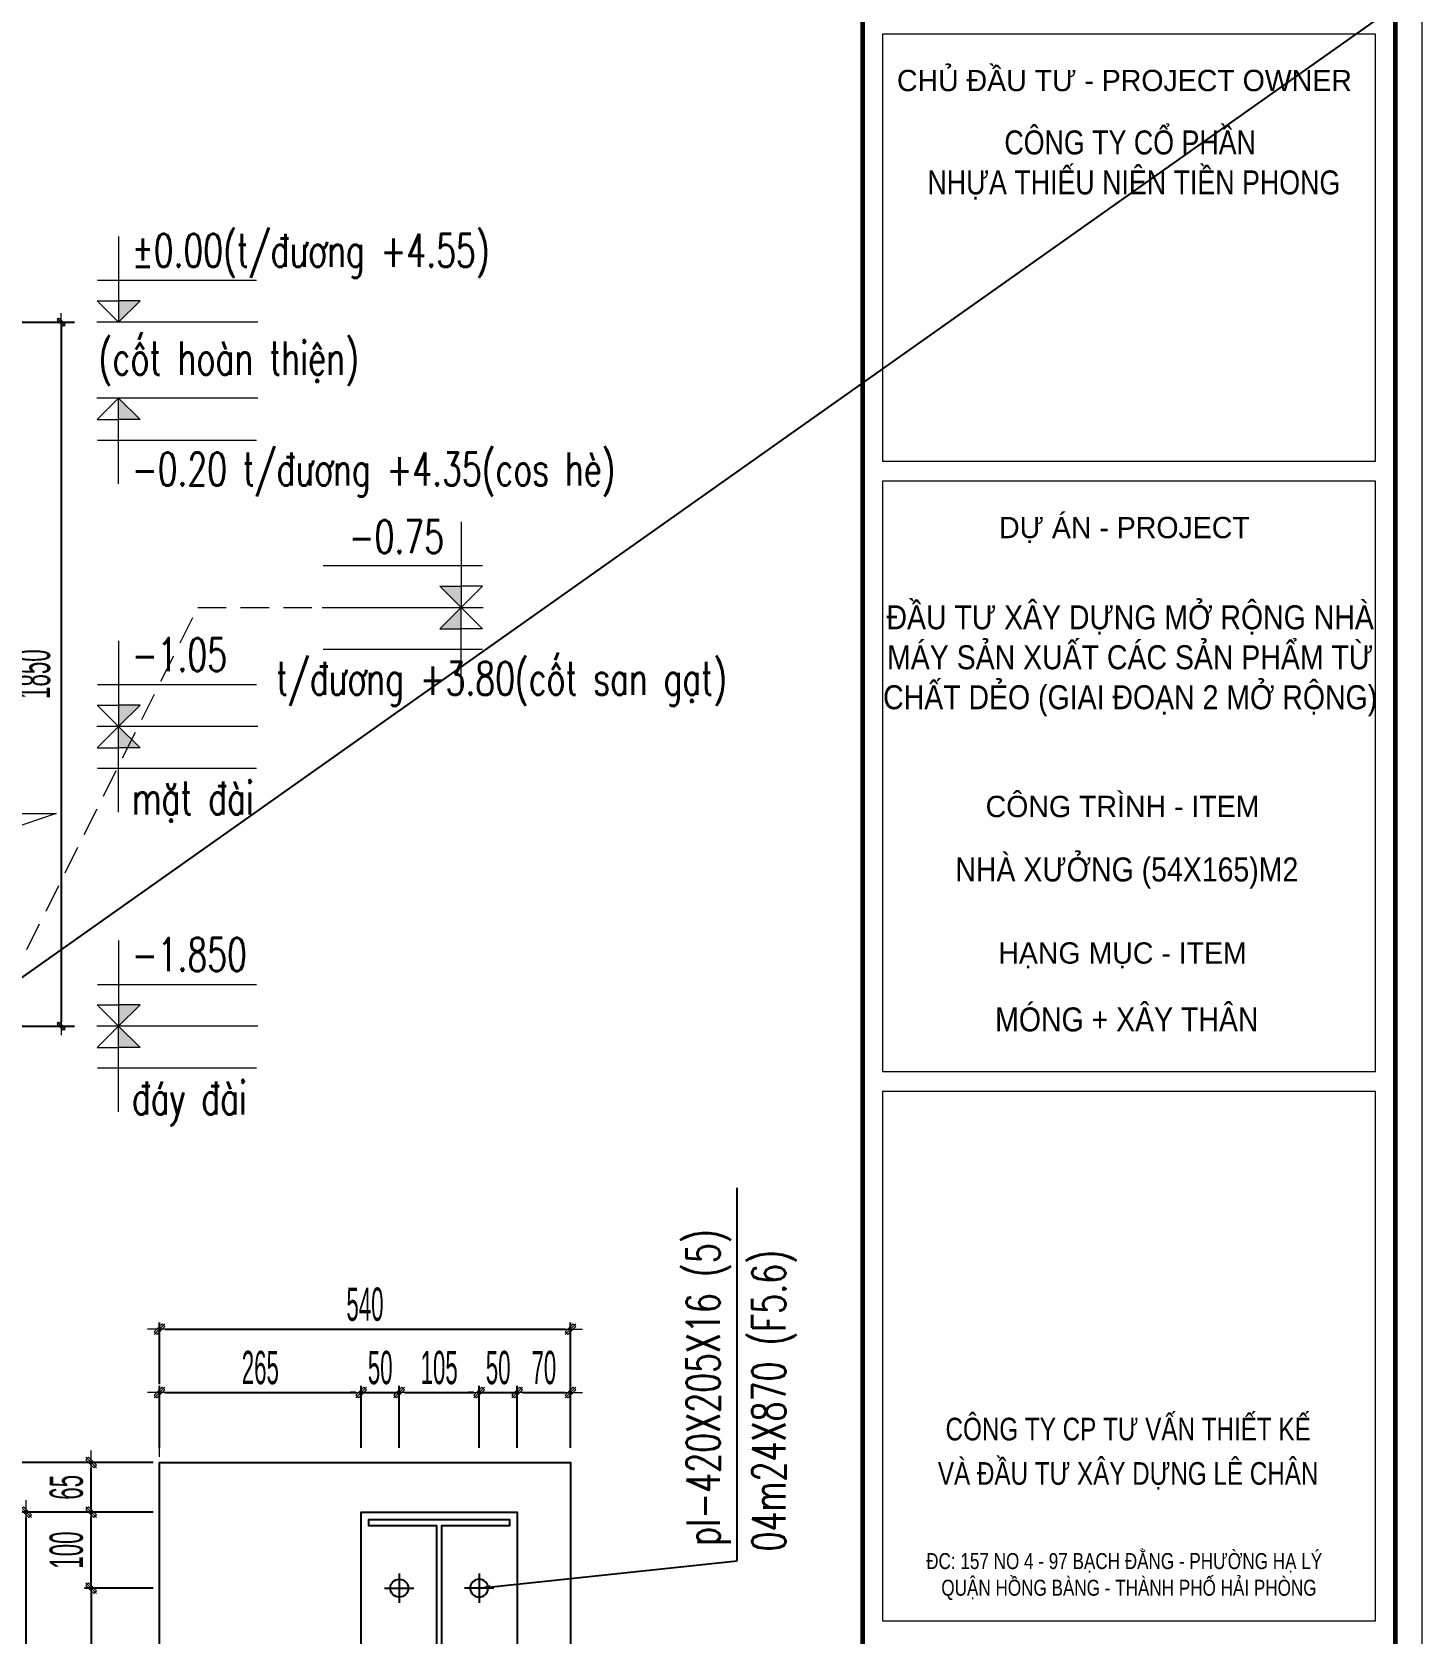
# Model space of a CAD drawing. Header units: inches. Extents: x 541671 to 837720, y 76128 to 1008472.
# Drawn here: x 615919 to 619572, y 371515 to 375724 of the extents above; entities that cross this region are included whole.
import ezdxf
from ezdxf.enums import TextEntityAlignment as Align

# ---------------------------------------------------------------- set-up
doc = ezdxf.new("R2010")
doc.units = ezdxf.units.IN
doc.header["$MEASUREMENT"] = 0
doc.header["$PDMODE"] = 32
doc.header["$PDSIZE"] = -1
for name, pattern in [('CENTER2', [1.125, 0.75, -0.125, 0.125, -0.125]), ('CENTERX2', [4, 2.5, -0.5, 0.5, -0.5]), ('DASHDOT', [1, 0.5, -0.25, 0, -0.25]), ('HIDDEN', [0.375, 0.25, -0.125])]:
    doc.linetypes.add(name, pattern=pattern)
doc.layers.get('0').update_dxf_attribs({"lineweight": 18})
for name, color, linetype in [('7', 7, 'Continuous'), ('BOLTS', 1, 'Continuous'), ('DIM', 1, 'Continuous'), ('Khungten_LCDI', 7, 'Continuous'), ('Timtruc', 8, 'Continuous')]:
    doc.layers.add(name, color=color, linetype=linetype)
for name, color, linetype, lineweight in [('Block', 7, 'Continuous', 9), ('KICHTHUOC', 4, 'Continuous', 18), ('LC Dim', 8, 'Continuous', 18), ('LC ISO', 153, 'Continuous', 13), ('LC Khac', 4, 'Continuous', 9), ('LC MANH DUT', 35, 'HIDDEN', 5), ('LC Net thay', 7, 'Continuous', 25), ('LC Net truc', 79, 'DASHDOT', 13), ('LC Text1', 3, 'Continuous', 20)]:
    doc.layers.add(name, color=color, linetype=linetype, lineweight=lineweight)
doc.layers.add('KCS_Plotter', color=11, linetype='Continuous', plot=False)
doc.styles.add('HOATBIF', font='hoatbif.shx', dxfattribs={"width": 0.5})
doc.styles.add('Khungten', font='VHAVAN_2.TTF', dxfattribs={"width": 0.8, "height": 5000})
doc.styles.add('LC 3', font='vnsimli.shx', dxfattribs={"width": 0.75})
doc.styles.add('Title', font='VHAVAN_2.TTF', dxfattribs={"width": 0.8})
doc.styles.add('VNISHX', font='vn_vni.shx', dxfattribs={"width": 0.7})
doc.dimstyles.new('Copy of 1-100(1-35)', dxfattribs={"dimscale": 35, "dimtxt": 2.5, "dimasz": 0.3, "dimexe": 1, "dimexo": 1, "dimgap": 0.8, "dimtad": 1, "dimdec": 0, "dimzin": 0, "dimdsep": 46, "dimtxsty": 'HOATBIF', "dimblk1": 'DOT', "dimblk2": 'DOT', "dimsah": 1, "dimcen": -0.1, "dimdle": 1, "dimclrd": 256, "dimclre": 256, "dimclrt": 4, "dimadec": 3, "dimazin": 2, "dimtfac": 0.333333, "dimtdec": 0, "dimtix": 1, "dimtmove": 2, "dimatfit": 3, "dimldrblk": 'DOT', "dimfxl": 1, "dimtvp": 0.833333, "dimtolj": 1, "dimtzin": 0, "dimarcsym": 0})
doc.dimstyles.new('Copy of 1-35', dxfattribs={"dimscale": 35, "dimtxt": 2.5, "dimasz": 0.4, "dimexe": 0.5, "dimexo": 0, "dimgap": 0.6, "dimtad": 1, "dimdec": 0, "dimzin": 0, "dimdsep": 46, "dimtxsty": 'HOATBIF', "dimblk1": 'DOT', "dimblk2": 'DOT', "dimsah": 1, "dimcen": -1, "dimdle": 1, "dimclrd": 256, "dimclre": 256, "dimclrt": 130, "dimadec": 0, "dimazin": 0, "dimtfac": 0.333333, "dimtdec": 0, "dimtix": 1, "dimtmove": 2, "dimatfit": 3, "dimldrblk": 'DOT', "dimfxl": 0.5, "dimtvp": 0.833333, "dimtolj": 1, "dimtzin": 12, "dimarcsym": 0})
doc.dimstyles.new('DDC_2', dxfattribs={"dimscale": 10, "dimtxt": 2.5, "dimasz": 1.2, "dimexe": 1, "dimexo": 1, "dimgap": 1, "dimtad": 1, "dimdec": 0, "dimzin": 0, "dimdsep": 46, "dimtxsty": 'VNISHX', "dimblk": 'OBLIQUE', "dimcen": 1, "dimdle": 1, "dimclrd": 8, "dimclre": 8, "dimclrt": 3, "dimaunit": 1, "dimadec": 0, "dimazin": 0, "dimtfac": 1, "dimtdec": 0, "dimtix": 1, "dimtmove": 1, "dimatfit": 3, "dimfxl": 4, "dimtvp": 2.25, "dimtfill": 1, "dimtolj": 1, "dimtzin": 0, "dimarcsym": 0})

# ---------------------------------------------------------------- blocks, each defined once
blk = doc.blocks.new('lcdi fix')
at = {"layer": 'Defpoints', "lineweight": 0}
blk.add_lwpolyline([(-1200, -14850), (-1200, 14850), (40800, 14850), (40800, -14850)], close=True, dxfattribs=at)
at = {"layer": 'Khungten_LCDI', "color": 5, "lineweight": 60}
blk.add_line((36600, 14650), (36600, -14650), dxfattribs=at)
at = {"layer": 'Khungten_LCDI', "color": 5, "lineweight": 25}
blk.add_line((40600, -14650), (40600, 14650), dxfattribs=at)
at = {"layer": 'Khungten_LCDI', "color": 5, "lineweight": 60}
blk.add_lwpolyline([(0, -14650), (0, 14650), (40600, 14650), (40600, -14650)], close=True, dxfattribs=at)
at = {"layer": 'Khungten_LCDI', "color": 9, "lineweight": 15}
for points in [[(36750, 11294), (40450, 11294), (40450, 14500), (36750, 14500)], [(36750, 6712), (40450, 6712), (40450, 11144), (36750, 11144)], [(36750, 2587), (40450, 2587), (40450, 6562), (36750, 6562)]]:
    blk.add_lwpolyline(points, close=True, dxfattribs=at)
at = {"color": 7, "style": 'Khungten'}
for s, p in [('chñ ®Çu t\xad - project owner', (38566, 14071)), ('dù ¸n - project', (38566, 10715)), ('c«ng tr×nh - item', (38552, 8621)), ('h¹ng môc - item', (38552, 7521))]:
    blk.add_text(s, height=160, dxfattribs=at).set_placement(p, align=Align.CENTER)
at = {"color": 7, "style": 'Title', "width": 0.8}
for s, p in [('c«ng ty cp t\xad vÊn thiÕt kÕ', (38594, 3942)), ('vµ ®Çu t\xad x©y dùng lª ch©n', (38594, 3609))]:
    blk.add_text(s, height=170, dxfattribs=at).set_placement(p, align=Align.CENTER)
at = {"color": 4, "char_height": 180, "attachment_point": 5, "style": 'Khungten'}
for s, insert, width in [('{\\f.VnArialH|b0|i0|c0|p34;c«ng ty cæ phÇn\\P nhùa thiÕu niªn tiÒn phong }', (38609, 13516), 3619.87), ('{\\f.VnArialH|b0|i0|c0|p34;\\W0.85;®Çu t\xad x©y dùng më réng NHµ M¸Y S¶N XUÊT C¸C S¶N PHÈM tõ chÊt dÎo (giai ®o¹n 2 më réng)}', (38609, 9794), 3712.56), ('{\\f.VnArialH|b0|i0|c0|p34;\\W0.85;nhµ x\xadëng (54x165)m2}', (38584, 8201), 3070.02), ('{\\f.VnArialH|b0|i0|c0|p34;\\W0.85;mãng + x©y th©n}', (38584, 7101), 3070.02)]:
    blk.add_mtext(s, dxfattribs=dict(at, insert=insert, width=width))
at = {"color": 7, "insert": (38600, 3096), "char_height": 120, "attachment_point": 2, "style": 'Khungten'}
blk.add_mtext_dynamic_manual_height_columns('®c: 157 no 4 - 97 b¹ch ®»ng - ph\xadêng h¹ lý   quËn hång bµng - thµnh phè h¶i phßng ', width=3421.65, gutter_width=25, heights=[0], dxfattribs=at)
at = {"color": 7, "style": 'Khungten', "width": 0.8}
for tag, p in [('REVISION', (39499, -10746)), ('NGAYHT', (39546, -11609))]:
    blk.add_attdef(tag, text='', height=200, dxfattribs=at).set_placement(p, align=Align.CENTER)
at = {"layer": 'LC Text1', "style": 'Title', "width": 1.824646}
for tag, p, p2 in [('TENBANVE1', (36913, -8886), (40339, -8886)), ('TENBANVE2', (36913, -9562), (40339, -9562))]:
    blk.add_attdef(tag, text='', height=250, dxfattribs=at).set_placement(p, p2, align=Align.FIT)
at = {"layer": 'LC Text1', "style": 'Title', "width": 0.7}
blk.add_attdef('SOBANVE', text='', height=250, dxfattribs=at).set_placement((39562, -13896), align=Align.CENTER)
blk = doc.blocks.new('*U468')
at = {"color": 8, "linetype": 'CENTER2'}
for p, q in [((-21.3, 0), (21.3, 0)), ((0, -21.3), (0, 21.3))]:
    blk.add_line(p, q, dxfattribs=at)
at = {"color": 0}
blk.add_circle((0, 0), 13, dxfattribs=at)
blk = doc.blocks.new('CC2')
at = {"layer": 'Block', "ltscale": 15}
h = blk.add_hatch(dxfattribs=at)
h.set_pattern_fill('BT-01', color=8, scale=11, style=0, pattern_type=2)
h.set_pattern_definition([(50, (1325857.6, 118110.45), (157.79724, -13.80547), [16.5, -181.5]), (355, (1325857.6, 118110.45), (-30.525293, 165.48227), [13.2, -145.2]), (100.4514, (1325870.75, 118109.3), (127.272064, 151.6767), [14.022842, -154.251265]), (46.1842, (1325857.6, 118154.45), (234.79303, -36.414183), [24.75, -272.25]), (96.6356, (1325877.17, 118151.42), (205.625795, 214.30593), [21.034263, -231.37686]), (351.1842, (1325857.6, 118154.45), (205.62563, 214.30609), [19.8, -217.8]), (21, (1325879.6, 118143.45), (131.319551, -88.576156), [16.5, -181.5]), (326, (1325879.6, 118143.45), (53.529373, 159.53301), [13.2, -145.2]), (71.4514, (1325890.54, 118136.07), (184.848978, 70.95671), [14.022842, -154.251265]), (37.5, (1325857.6, 118110.455), (2.6751682, 73.2366478), [0, -143.44, 0, -147.4, 0, -145.75]), (7.5, (1325857.6, 118110.455), (57.8752982, 86.7705766), [0, -84.04, 0, -140.14, 0, -55.55]), (327.5, (1325808.54, 118110.455), (117.440936, -4.9620718), [0, -55, 0, -171.6, 0, -227.7]), (317.5, (1325786.54, 118110.45), (128.300957, 22.023096), [0, -71.5, 0, -113.96, 0, -161.7]), (45, (1325857.6, 118110.455), (-66.114484, 66.114484), []), (45, (1325857.6, 118137.405), (-66.114484, 66.114484), [])])
h.paths.add_polyline_path([(-530, 0), (-530, 220), (-750, 220), (-750, 0)])
at = {"layer": '7', "color": 7, "ltscale": 10}
for points in [[(-750, 0), (0, 0), (0, 540), (-750, 540)], [(-475, 460), (-475, 275), (-467, 275), (-467, 364.5), (-83, 364.5), (-83, 275), (-75, 275), (-75, 460), (-83, 460), (-83, 370.5), (-467, 370.5), (-467, 460)]]:
    blk.add_lwpolyline(points, close=True, dxfattribs=at)
at = {"layer": '7', "color": 30, "ltscale": 10}
blk.add_lwpolyline([(-485, 265), (-65, 265), (-65, 470), (-485, 470)], close=True, dxfattribs=at)
at = {"layer": 'Block', "color": 7, "ltscale": 15}
blk.add_lwpolyline([(-530, 0), (-530, 220), (-750, 220), (-750, 0)], close=True, dxfattribs=at)
at = {"layer": 'BOLTS', "ltscale": 10, "xscale": 0.9090909090909087, "yscale": 0.9090909090909087, "zscale": 0.9090909090909087, "rotation": 180}
for p in [(-385, 420), (-165, 420)]:
    blk.add_blockref('*U468', p, dxfattribs=at)
at = {"layer": 'BOLTS', "ltscale": 10, "xscale": -0.9090909090909087, "yscale": 0.9090909090909087, "zscale": 0.9090909090909087}
for p in [(-385, 315), (-165, 315)]:
    blk.add_blockref('*U468', p, dxfattribs=at)
blk = doc.blocks.new('DOT')
at = {"layer": 'KICHTHUOC'}
blk.add_line((-2.25, 0), (2.25, 0), dxfattribs=at)
at = {"layer": 'KICHTHUOC', "color": 4}
blk.add_line((-1, -1), (1, 1), dxfattribs=at)
blk.add_lwpolyline([(0.5, 1), (-1, -0.5), (-0.5, -1), (1, 0.5)], close=True, dxfattribs=at)
blk = doc.blocks.new('*D223')
at = {"layer": 'Defpoints', "color": 0, "ltscale": 50, "transparency": 16777216}
for p in [(616237.6, 371635.4), (616074.5, 371195.4), (616237.6, 371195.4)]:
    blk.add_point(p, dxfattribs=at)
at = {"layer": 'LC Dim', "lineweight": -2, "ltscale": 50, "transparency": 16777216}
for p, q in [((616237.6, 371635.4), (616057, 371635.4)), ((616074.5, 371621.4), (616074.5, 371209.4)), ((616237.6, 371195.4), (616057, 371195.4))]:
    blk.add_line(p, q, dxfattribs=at)
at = {"layer": 'LC Dim', "lineweight": -2, "ltscale": 50, "transparency": 16777216, "xscale": 14, "yscale": 14, "zscale": 14}
for p, rotation in [((616074.5, 371635.4), 90), ((616074.5, 371195.4), 270)]:
    blk.add_blockref('DOT', p, dxfattribs=dict(at, rotation=rotation))
at = {"layer": 'LC Dim', "color": 130, "ltscale": 50, "transparency": 16777216, "insert": (616009.8, 371415.4), "char_height": 87.5, "attachment_point": 5, "rotation": 90, "style": 'HOATBIF'}
blk.add_mtext('\\A1;220', dxfattribs=at)
blk = doc.blocks.new('*D225')
at = {"layer": 'Defpoints', "color": 0, "ltscale": 50, "transparency": 16777216}
for p in [(616074.5, 371835.4), (616237.6, 371835.4), (616237.6, 371635.4)]:
    blk.add_point(p, dxfattribs=at)
at = {"layer": 'LC Dim', "lineweight": -2, "ltscale": 50, "transparency": 16777216}
for p, q in [((616237.6, 371835.4), (616057, 371835.4)), ((616074.5, 371649.4), (616074.5, 371821.4)), ((616237.6, 371635.4), (616057, 371635.4))]:
    blk.add_line(p, q, dxfattribs=at)
at = {"layer": 'LC Dim', "lineweight": -2, "ltscale": 50, "transparency": 16777216, "xscale": 14, "yscale": 14, "zscale": 14}
for p, rotation in [((616074.5, 371835.4), 90), ((616074.5, 371635.4), 270)]:
    blk.add_blockref('DOT', p, dxfattribs=dict(at, rotation=rotation))
at = {"layer": 'LC Dim', "color": 130, "ltscale": 50, "transparency": 16777216, "insert": (616009.8, 371735.4), "char_height": 87.5, "attachment_point": 5, "rotation": 90, "style": 'HOATBIF'}
blk.add_mtext('\\A1;100', dxfattribs=at)
blk = doc.blocks.new('*D226')
at = {"layer": 'Defpoints', "color": 0, "ltscale": 50, "transparency": 16777216}
for p in [(615904.3, 371835.4), (616237.6, 371835.4), (616237.6, 370995.4)]:
    blk.add_point(p, dxfattribs=at)
at = {"layer": 'LC Dim', "lineweight": -2, "ltscale": 50, "transparency": 16777216}
for p, q in [((616237.6, 371835.4), (615886.8, 371835.4)), ((615904.3, 371009.4), (615904.3, 371821.4)), ((616237.6, 370995.4), (615886.8, 370995.4))]:
    blk.add_line(p, q, dxfattribs=at)
at = {"layer": 'LC Dim', "lineweight": -2, "ltscale": 50, "transparency": 16777216, "xscale": 14, "yscale": 14, "zscale": 14}
for p, rotation in [((615904.3, 371835.4), 90), ((615904.3, 370995.4), 270)]:
    blk.add_blockref('DOT', p, dxfattribs=dict(at, rotation=rotation))
at = {"layer": 'LC Dim', "color": 130, "ltscale": 50, "transparency": 16777216, "insert": (615839.6, 371415.4), "char_height": 87.5, "attachment_point": 5, "rotation": 90, "style": 'HOATBIF'}
blk.add_mtext('\\A1;420', dxfattribs=at)
blk = doc.blocks.new('*D227')
at = {"layer": 'Defpoints', "color": 0, "ltscale": 50, "transparency": 16777216}
for p in [(615732.4, 371965.4), (616237.6, 371965.4), (616237.6, 370465.4)]:
    blk.add_point(p, dxfattribs=at)
at = {"layer": 'LC Dim', "lineweight": -2, "ltscale": 50, "transparency": 16777216}
for p, q in [((616237.6, 371965.4), (615714.9, 371965.4)), ((615732.4, 370479.4), (615732.4, 371951.4)), ((616237.6, 370465.4), (615714.9, 370465.4))]:
    blk.add_line(p, q, dxfattribs=at)
at = {"layer": 'LC Dim', "lineweight": -2, "ltscale": 50, "transparency": 16777216, "xscale": 14, "yscale": 14, "zscale": 14}
for p, rotation in [((615732.4, 371965.4), 90), ((615732.4, 370465.4), 270)]:
    blk.add_blockref('DOT', p, dxfattribs=dict(at, rotation=rotation))
at = {"layer": 'LC Dim', "color": 130, "ltscale": 50, "transparency": 16777216, "insert": (615667.6, 371215.4), "char_height": 87.5, "attachment_point": 5, "rotation": 90, "style": 'HOATBIF'}
blk.add_mtext('\\A1;750', dxfattribs=at)
blk = doc.blocks.new('*D220')
at = {"layer": 'Defpoints', "color": 0, "ltscale": 50, "transparency": 16777216}
for p in [(616074.5, 371965.4), (616237.6, 371965.4), (616237.6, 371835.4)]:
    blk.add_point(p, dxfattribs=at)
at = {"layer": 'LC Dim', "lineweight": -2, "ltscale": 50, "transparency": 16777216}
for p, q in [((616237.6, 371965.4), (616057, 371965.4)), ((616074.5, 371849.4), (616074.5, 371951.4)), ((616237.6, 371835.4), (616057, 371835.4))]:
    blk.add_line(p, q, dxfattribs=at)
at = {"layer": 'LC Dim', "lineweight": -2, "ltscale": 50, "transparency": 16777216, "xscale": 14, "yscale": 14, "zscale": 14}
for p, rotation in [((616074.5, 371965.4), 90), ((616074.5, 371835.4), 270)]:
    blk.add_blockref('DOT', p, dxfattribs=dict(at, rotation=rotation))
at = {"layer": 'LC Dim', "color": 130, "ltscale": 50, "transparency": 16777216, "insert": (616009.8, 371900.4), "char_height": 87.5, "attachment_point": 5, "rotation": 90, "style": 'HOATBIF'}
blk.add_mtext('\\A1;65', dxfattribs=at)
blk = doc.blocks.new('*D228')
at = {"layer": 'Defpoints', "color": 0, "ltscale": 50, "transparency": 16777216}
for p in [(616784.3, 372149.7), (616254.3, 372004.5), (616784.3, 372004.5)]:
    blk.add_point(p, dxfattribs=at)
at = {"layer": 'LC Dim', "lineweight": -2, "ltscale": 50, "transparency": 16777216}
for p, q in [((616254.3, 372004.5), (616254.3, 372167.2)), ((616784.3, 372004.5), (616784.3, 372167.2)), ((616268.3, 372149.7), (616770.3, 372149.7))]:
    blk.add_line(p, q, dxfattribs=at)
at = {"layer": 'LC Dim', "lineweight": -2, "ltscale": 50, "transparency": 16777216, "xscale": 14, "yscale": 14, "zscale": 14, "rotation": 180}
blk.add_blockref('DOT', (616254.3, 372149.7), dxfattribs=at)
at = {"layer": 'LC Dim', "lineweight": -2, "ltscale": 50, "transparency": 16777216, "xscale": 14, "yscale": 14, "zscale": 14}
blk.add_blockref('DOT', (616784.3, 372149.7), dxfattribs=at)
at = {"layer": 'LC Dim', "color": 130, "ltscale": 50, "transparency": 16777216, "insert": (616519.3, 372214.5), "char_height": 87.5, "attachment_point": 5, "style": 'HOATBIF'}
blk.add_mtext('\\A1;265', dxfattribs=at)
blk = doc.blocks.new('*D229')
at = {"layer": 'Defpoints', "color": 0, "ltscale": 50, "transparency": 16777216}
for p in [(616884.3, 372149.7), (616784.3, 372004.5), (616884.3, 372004.5)]:
    blk.add_point(p, dxfattribs=at)
at = {"layer": 'LC Dim', "lineweight": -2, "ltscale": 50, "transparency": 16777216}
for p, q in [((616784.3, 372004.5), (616784.3, 372167.2)), ((616884.3, 372004.5), (616884.3, 372167.2)), ((616770.3, 372149.7), (616756.3, 372149.7)), ((616784.3, 372149.7), (616884.3, 372149.7)), ((616898.3, 372149.7), (616912.3, 372149.7))]:
    blk.add_line(p, q, dxfattribs=at)
at = {"layer": 'LC Dim', "lineweight": -2, "ltscale": 50, "transparency": 16777216, "xscale": 14, "yscale": 14, "zscale": 14}
blk.add_blockref('DOT', (616784.3, 372149.7), dxfattribs=at)
at = {"layer": 'LC Dim', "lineweight": -2, "ltscale": 50, "transparency": 16777216, "xscale": 14, "yscale": 14, "zscale": 14, "rotation": 180}
blk.add_blockref('DOT', (616884.3, 372149.7), dxfattribs=at)
at = {"layer": 'LC Dim', "color": 130, "ltscale": 50, "transparency": 16777216, "insert": (616834.3, 372214.5), "char_height": 87.5, "attachment_point": 5, "style": 'HOATBIF'}
blk.add_mtext('\\A1;50', dxfattribs=at)
blk = doc.blocks.new('*D230')
at = {"layer": 'Defpoints', "color": 0, "ltscale": 50, "transparency": 16777216}
for p in [(617094.3, 372149.7), (616884.3, 372004.5), (617094.3, 372004.5)]:
    blk.add_point(p, dxfattribs=at)
at = {"layer": 'LC Dim', "lineweight": -2, "ltscale": 50, "transparency": 16777216}
for p, q in [((616884.3, 372004.5), (616884.3, 372167.2)), ((617094.3, 372004.5), (617094.3, 372167.2)), ((616898.3, 372149.7), (617080.3, 372149.7))]:
    blk.add_line(p, q, dxfattribs=at)
at = {"layer": 'LC Dim', "lineweight": -2, "ltscale": 50, "transparency": 16777216, "xscale": 14, "yscale": 14, "zscale": 14, "rotation": 180}
blk.add_blockref('DOT', (616884.3, 372149.7), dxfattribs=at)
at = {"layer": 'LC Dim', "lineweight": -2, "ltscale": 50, "transparency": 16777216, "xscale": 14, "yscale": 14, "zscale": 14}
blk.add_blockref('DOT', (617094.3, 372149.7), dxfattribs=at)
at = {"layer": 'LC Dim', "color": 130, "ltscale": 50, "transparency": 16777216, "insert": (616989.3, 372214.5), "char_height": 87.5, "attachment_point": 5, "style": 'HOATBIF'}
blk.add_mtext('\\A1;105', dxfattribs=at)
blk = doc.blocks.new('*D231')
at = {"layer": 'Defpoints', "color": 0, "ltscale": 50, "transparency": 16777216}
for p in [(617194.3, 372149.7), (617094.3, 372004.5), (617194.3, 372004.5)]:
    blk.add_point(p, dxfattribs=at)
at = {"layer": 'LC Dim', "lineweight": -2, "ltscale": 50, "transparency": 16777216}
for p, q in [((617094.3, 372004.5), (617094.3, 372167.2)), ((617194.3, 372004.5), (617194.3, 372167.2)), ((617080.3, 372149.7), (617066.3, 372149.7)), ((617094.3, 372149.7), (617194.3, 372149.7)), ((617208.3, 372149.7), (617222.3, 372149.7))]:
    blk.add_line(p, q, dxfattribs=at)
at = {"layer": 'LC Dim', "lineweight": -2, "ltscale": 50, "transparency": 16777216, "xscale": 14, "yscale": 14, "zscale": 14}
blk.add_blockref('DOT', (617094.3, 372149.7), dxfattribs=at)
at = {"layer": 'LC Dim', "lineweight": -2, "ltscale": 50, "transparency": 16777216, "xscale": 14, "yscale": 14, "zscale": 14, "rotation": 180}
blk.add_blockref('DOT', (617194.3, 372149.7), dxfattribs=at)
at = {"layer": 'LC Dim', "color": 130, "ltscale": 50, "transparency": 16777216, "insert": (617144.3, 372214.5), "char_height": 87.5, "attachment_point": 5, "style": 'HOATBIF'}
blk.add_mtext('\\A1;50', dxfattribs=at)
blk = doc.blocks.new('*D232')
at = {"layer": 'Defpoints', "color": 0, "ltscale": 50, "transparency": 16777216}
for p in [(617334.3, 372149.7), (617194.3, 372004.5), (617334.3, 372004.5)]:
    blk.add_point(p, dxfattribs=at)
at = {"layer": 'LC Dim', "lineweight": -2, "ltscale": 50, "transparency": 16777216}
for p, q in [((617194.3, 372004.5), (617194.3, 372167.2)), ((617334.3, 372004.5), (617334.3, 372167.2)), ((617208.3, 372149.7), (617320.3, 372149.7))]:
    blk.add_line(p, q, dxfattribs=at)
at = {"layer": 'LC Dim', "lineweight": -2, "ltscale": 50, "transparency": 16777216, "xscale": 14, "yscale": 14, "zscale": 14, "rotation": 180}
blk.add_blockref('DOT', (617194.3, 372149.7), dxfattribs=at)
at = {"layer": 'LC Dim', "lineweight": -2, "ltscale": 50, "transparency": 16777216, "xscale": 14, "yscale": 14, "zscale": 14}
blk.add_blockref('DOT', (617334.3, 372149.7), dxfattribs=at)
at = {"layer": 'LC Dim', "color": 130, "ltscale": 50, "transparency": 16777216, "insert": (617264.3, 372214.5), "char_height": 87.5, "attachment_point": 5, "style": 'HOATBIF'}
blk.add_mtext('\\A1;70', dxfattribs=at)
blk = doc.blocks.new('*D233')
at = {"layer": 'Defpoints', "color": 0, "ltscale": 50, "transparency": 16777216}
for p in [(617334.3, 372316.2), (616254.3, 372171), (617334.3, 372004.5)]:
    blk.add_point(p, dxfattribs=at)
at = {"layer": 'LC Dim', "lineweight": -2, "ltscale": 50, "transparency": 16777216}
for p, q in [((616254.3, 372171), (616254.3, 372333.7)), ((617334.3, 372004.5), (617334.3, 372333.7)), ((616268.3, 372316.2), (617320.3, 372316.2))]:
    blk.add_line(p, q, dxfattribs=at)
at = {"layer": 'LC Dim', "lineweight": -2, "ltscale": 50, "transparency": 16777216, "xscale": 14, "yscale": 14, "zscale": 14, "rotation": 180}
blk.add_blockref('DOT', (616254.3, 372316.2), dxfattribs=at)
at = {"layer": 'LC Dim', "lineweight": -2, "ltscale": 50, "transparency": 16777216, "xscale": 14, "yscale": 14, "zscale": 14}
blk.add_blockref('DOT', (617334.3, 372316.2), dxfattribs=at)
at = {"layer": 'LC Dim', "color": 130, "ltscale": 50, "transparency": 16777216, "insert": (616794.3, 372380.9), "char_height": 87.5, "attachment_point": 5, "style": 'HOATBIF'}
blk.add_mtext('\\A1;540', dxfattribs=at)
blk = doc.blocks.new('CT')
at = {"layer": 'LC Khac'}
blk.add_hatch(color=252, dxfattribs=at).paths.add_polyline_path([(3.25, 1.6), (1.64, 1.6), (1.64, 0)])
at = {"layer": 'LC Khac', "color": 9, "ltscale": 50}
for p, q in [((0.05, 3.14), (12, 3.14)), ((12.09, 0), (0, 0))]:
    blk.add_line(p, q, dxfattribs=at)
for points in [[(1.64, 6.43), (1.64, 0)], [(1.64, 0), (0.03, 1.6), (1.64, 1.6)], [(1.64, 0), (3.25, 1.6), (1.64, 1.6)]]:
    blk.add_lwpolyline(points, dxfattribs=at)
at = {"layer": 'LC Khac', "color": 3, "style": 'LC 3', "width": 0.75}
blk.add_attdef('CT', (1.91, 3.5), '', height=2.2, dxfattribs=at)
blk = doc.blocks.new('*D261')
at = {"layer": 'Defpoints', "color": 0, "ltscale": 2, "transparency": 16777216}
for p in [(615442.3, 374962), (615342.3, 373112), (615995.6, 373112)]:
    blk.add_point(p, dxfattribs=at)
at = {"layer": 'LC Dim', "lineweight": -2, "ltscale": 2, "transparency": 16777216}
for p, q in [((615477.3, 374962), (616030.6, 374962)), ((615995.6, 374951.5), (615995.6, 373122.5)), ((615377.3, 373112), (616030.6, 373112))]:
    blk.add_line(p, q, dxfattribs=at)
at = {"layer": 'LC Dim', "lineweight": -2, "ltscale": 2, "transparency": 16777216, "xscale": 10.5, "yscale": 10.5, "zscale": 10.5}
for p, rotation in [((615995.6, 374962), 90), ((615995.6, 373112), 270)]:
    blk.add_blockref('DOT', p, dxfattribs=dict(at, rotation=rotation))
at = {"layer": 'LC Dim', "color": 4, "ltscale": 2, "transparency": 16777216, "insert": (615923.8, 374037), "char_height": 87.5, "attachment_point": 5, "rotation": 90, "style": 'HOATBIF'}
blk.add_mtext('\\A1;1850', dxfattribs=at)
blk = doc.blocks.new('_Oblique')
at = {"color": 0, "linetype": 'ByBlock', "lineweight": -2}
blk.add_line((-0.5, -0.5), (0.5, 0.5), dxfattribs=at)

msp = doc.modelspace()

# ---------------------------------------------------------------- linework, layer by layer
at = {"layer": 'KCS_Plotter', "ltscale": 50}
msp.add_line((604872, 365446.4), (619572, 375841.4), dxfattribs=at)
at = {"layer": 'LC ISO', "ltscale": 50}
msp.add_lwpolyline([(615886.3, 373939.9), (615886.3, 373670.8), (615982.8, 373670.8), (615817.3, 373614.8), (615886.3, 373614.8), (615886.3, 373164.4)], dxfattribs=at)
at = {"layer": 'LC MANH DUT', "lineweight": 0, "ltscale": 300}
for p, q in [((615754.9, 373012), (616354.9, 374212)), ((616354.9, 374212), (616772, 374212))]:
    msp.add_line(p, q, dxfattribs=at)
at = {"layer": 'LC Net truc', "linetype": 'CENTERX2', "ltscale": 50}
msp.add_line((616254.3, 370180.2), (616254.3, 372225.3), dxfattribs=at)

# ---------------------------------------------------------------- block references
at = {"layer": 'LC Net thay', "xscale": 0.3500000090783435, "yscale": 0.3500000090783435, "zscale": 0.3500000090783435}
msp.add_blockref('lcdi fix', (605292, 370643.9), dxfattribs=at)
at = {"layer": 'LC Text1'}
ref = msp.add_blockref('CT', (616089.6, 374962), dxfattribs=dict(at, xscale=35.0000000000455, yscale=35.0000000000455, zscale=35.0000000000455))
ref.add_attrib('CT', '%%P0.00(t/®\xad¬ng +4.55)', (616181.9, 375106.9), dxfattribs={"color": 3, "height": 86.806, "style": 'LC 3', "width": 0.7})
ref = msp.add_blockref('CT', (616089.6, 374762), dxfattribs=dict(at, xscale=-35.0000000000455, yscale=35.0000000000455, zscale=35.0000000000455, rotation=180))
ref.add_attrib('CT', '-0.20 t/®\xad¬ng +4.35(cos hÌ)', (616181.9, 374532.3), dxfattribs={"color": 3, "height": 86.806, "style": 'LC 3', "width": 0.7})
ref = msp.add_blockref('CT', (617104.6, 374212), dxfattribs=dict(at, xscale=-35.0000000000455, yscale=35.0000000000455, zscale=35.0000000000455))
ref.add_attrib('CT', '-0.75', (616751.9, 374354.8), dxfattribs={"color": 3, "height": 86.81, "style": 'LC 3', "width": 0.7})
ref = msp.add_blockref('CT', (617104.6, 374212), dxfattribs=dict(at, xscale=35.0000000000455, yscale=35.0000000000455, zscale=35.0000000000455, rotation=180))
ref.add_attrib('CT', 't/®\xad¬ng +3.80(cèt san g¹t)', (616560.9, 373982.3), dxfattribs={"color": 3, "height": 86.806, "style": 'LC 3', "width": 0.7})
ref = msp.add_blockref('CT', (616089.6, 373899.7), dxfattribs=dict(at, xscale=35.0000000000455, yscale=35.0000000000455, zscale=35.0000000000455))
ref.add_attrib('CT', '-1.05', (616181.9, 374044.7), dxfattribs={"color": 3, "height": 86.81, "style": 'LC 3', "width": 0.7})
ref = msp.add_blockref('CT', (616089.6, 373899.7), dxfattribs=dict(at, xscale=-35.0000000000455, yscale=35.0000000000455, zscale=35.0000000000455, rotation=180))
ref.add_attrib('CT', 'mÆt ®µi', (616181.9, 373668), dxfattribs={"color": 3, "height": 86.81, "style": 'LC 3', "width": 0.7})
ref = msp.add_blockref('CT', (616089.6, 373112), dxfattribs=dict(at, xscale=35.0000000000455, yscale=35.0000000000455, zscale=35.0000000000455))
ref.add_attrib('CT', '-1.850', (616181.9, 373256.9), dxfattribs={"color": 3, "height": 86.81, "style": 'LC 3', "width": 0.7})
ref = msp.add_blockref('CT', (616089.6, 373112), dxfattribs=dict(at, xscale=-35.0000000000455, yscale=35.0000000000455, zscale=35.0000000000455, rotation=180))
ref.add_attrib('CT', '®¸y ®µi', (616181.9, 372880.2), dxfattribs={"color": 3, "height": 86.81, "style": 'LC 3', "width": 0.7})
at = {"layer": 'Timtruc', "xscale": -2, "yscale": 2, "zscale": 2, "rotation": 270}
msp.add_blockref('CC2', (616254.3, 371965.4), dxfattribs=at)

# ---------------------------------------------------------------- texts
at = {"layer": 'LC Text1', "color": 3, "style": 'LC 3', "width": 0.7}
msp.add_text('(cèt hoµn thiÖn)', height=87.5, dxfattribs=at).set_placement((616094.1, 374823.4))
for s, p in [('pl-420X205X16 (5)', (617726.8, 371746.6)), ('04m24X870 (F5.6)', (617899.5, 371731.8))]:
    msp.add_text(s, height=87.5, rotation=90, dxfattribs=at).set_placement(p)

# ---------------------------------------------------------------- dimensions: what is measured, and where the dimension line sits
at = {"layer": 'LC Dim', "ltscale": 2}
dim = msp.add_linear_dim(base=(615995.6, 373112), p1=(615442.3, 374962), p2=(615342.3, 373112), angle=90, dimstyle='Copy of 1-100(1-35)', dxfattribs=at)
dim.commit()
dim.dimension.update_dxf_attribs({"geometry": '*D261', "text_midpoint": (615923.8, 374037)})
at = {"layer": 'LC Dim', "ltscale": 50}
for base, p1, p2, picture, middle in [((617334.3, 372316.2), (616254.3, 372171), (617334.3, 372004.5), '*D233', (616794.3, 372380.9)), ((616784.3, 372149.7), (616254.3, 372004.5), (616784.3, 372004.5), '*D228', (616519.3, 372214.5)), ((616884.3, 372149.7), (616784.3, 372004.5), (616884.3, 372004.5), '*D229', (616834.3, 372214.5)), ((617094.3, 372149.7), (616884.3, 372004.5), (617094.3, 372004.5), '*D230', (616989.3, 372214.5)), ((617194.3, 372149.7), (617094.3, 372004.5), (617194.3, 372004.5), '*D231', (617144.3, 372214.5)), ((617334.3, 372149.7), (617194.3, 372004.5), (617334.3, 372004.5), '*D232', (617264.3, 372214.5))]:
    dim = msp.add_linear_dim(base=base, p1=p1, p2=p2, dimstyle='Copy of 1-35', override={"dimlfac": 0.5}, dxfattribs=at)
    dim.commit()
    dim.dimension.update_dxf_attribs({"geometry": picture, "text_midpoint": middle})
for base, p1, p2, angle, picture, middle in [((615732.4, 371965.4), (616237.6, 370465.4), (616237.6, 371965.4), 90, '*D227', (615667.6, 371215.4)), ((616074.5, 371965.4), (616237.6, 371835.4), (616237.6, 371965.4), 90, '*D220', (616009.8, 371900.4)), ((615904.3, 371835.4), (616237.6, 370995.4), (616237.6, 371835.4), 90, '*D226', (615839.6, 371415.4)), ((616074.5, 371835.4), (616237.6, 371635.4), (616237.6, 371835.4), 90, '*D225', (616009.8, 371735.4)), ((616074.5, 371195.4), (616237.6, 371635.4), (616237.6, 371195.4), 270, '*D223', (616009.8, 371415.4))]:
    dim = msp.add_linear_dim(base=base, p1=p1, p2=p2, angle=angle, dimstyle='Copy of 1-35', override={"dimlfac": 0.5}, dxfattribs=at)
    dim.commit()
    dim.dimension.update_dxf_attribs({"geometry": picture, "text_midpoint": middle})

# ---------------------------------------------------------------- leaders
at = {"layer": 'DIM', "ltscale": 20}
msp.add_leader([(617094.3, 371635.4), (617772, 371707.3), (617772, 372687.4)], dimstyle='DDC_2', override={"dimasz": 3}, dxfattribs=at)

doc.saveas('drawing.dxf')
